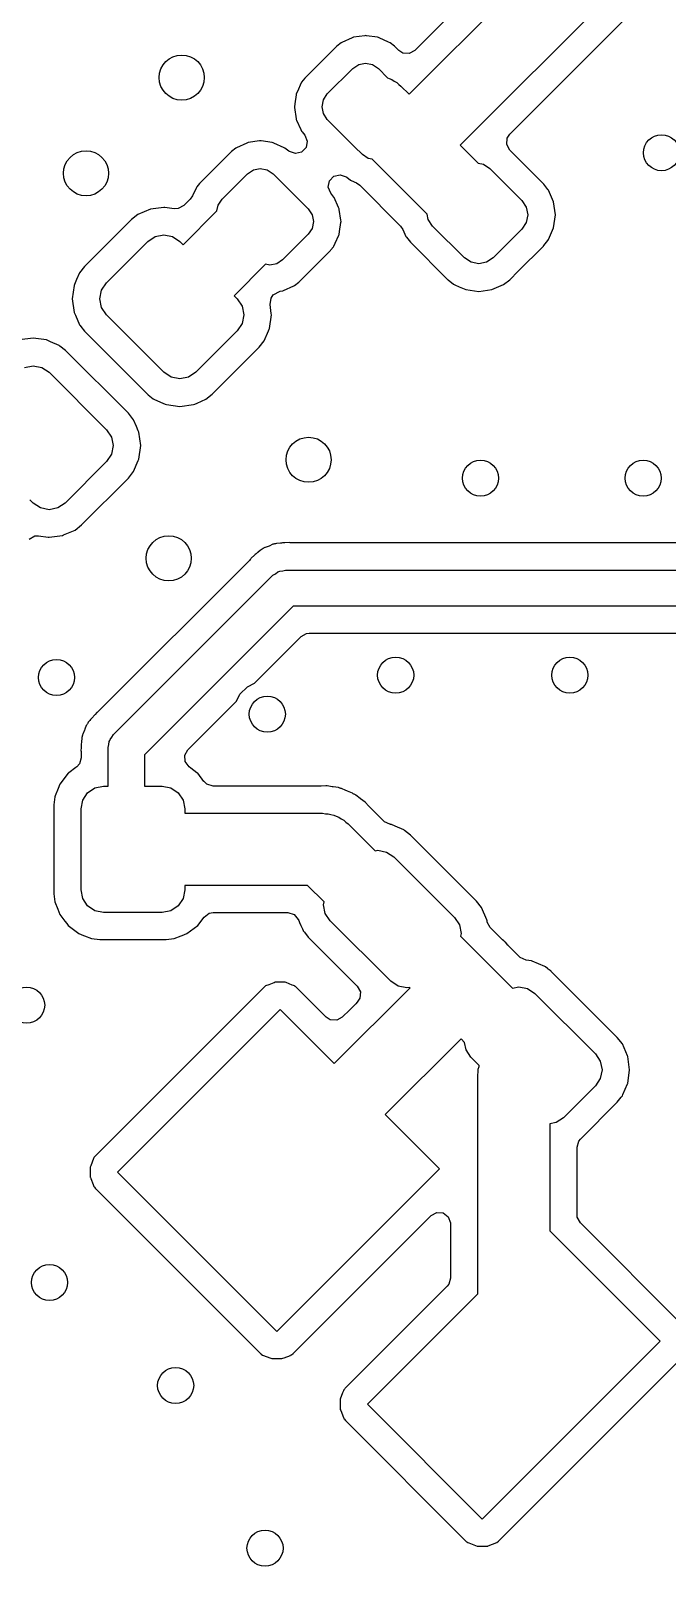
# Model space of a CAD drawing. Extents: x 4.14 to 8.85, y -5.31 to -1.77.
# Drawn here: x 6.29 to 6.567, y -4.407 to -3.737 of the extents above; entities that cross this region are included whole.
import ezdxf

# ---------------------------------------------------------------- set-up
doc = ezdxf.new("R2010")
doc.units = 0
doc.header["$MEASUREMENT"] = 0
doc.layers.add('BLACK', color=7, linetype='CONTINUOUS')

msp = doc.modelspace()

# ---------------------------------------------------------------- linework, layer by layer
at = {"layer": 'BLACK', "linetype": 'CONTINUOUS'}
for p, q in [((6.45492, -3.7645), (6.5465, -3.67293)), ((6.51602, -3.68668), (6.45732, -3.74537)), ((6.56024, -3.70373), (6.4772, -3.78677)), ((6.53353, -3.74717), (6.56625, -3.71445)), ((6.43553, -3.73895), (6.43064, -3.73965)), ((6.43588, -3.7389), (6.43553, -3.73895)), ((6.43623, -3.73895), (6.43588, -3.7389)), ((6.44112, -3.73965), (6.43623, -3.73895)), ((6.42326, -3.74356), (6.40949, -3.75733)), ((6.42515, -3.74204), (6.42326, -3.74356)), ((6.42544, -3.74191), (6.42515, -3.74204)), ((6.42997, -3.73985), (6.42544, -3.74191)), ((6.42544, -3.74191), (6.42544, -3.74191)), ((6.43029, -3.7397), (6.42997, -3.73985)), ((6.42997, -3.73985), (6.42997, -3.73985)), ((6.43064, -3.73965), (6.43029, -3.7397)), ((6.43064, -3.73965), (6.43064, -3.73965)), ((6.44147, -3.7397), (6.44112, -3.73965)), ((6.44112, -3.73965), (6.44112, -3.73965)), ((6.44179, -3.73985), (6.44147, -3.7397)), ((6.44583, -3.74169), (6.44179, -3.73985)), ((6.44179, -3.73985), (6.44179, -3.73985)), ((6.4466, -3.74204), (6.44583, -3.74169)), ((6.44849, -3.74356), (6.4466, -3.74204)), ((6.45031, -3.74537), (6.44849, -3.74356)), ((6.45208, -3.74651), (6.45031, -3.74537)), ((6.45732, -3.74537), (6.45487, -3.74671)), ((6.43031, -3.75324), (6.43287, -3.75153)), ((6.43287, -3.75153), (6.43588, -3.75094)), ((6.43588, -3.75094), (6.43889, -3.75153)), ((6.43889, -3.75153), (6.44145, -3.75324)), ((6.45487, -3.74671), (6.45208, -3.74651)), ((6.49883, -3.78188), (6.53353, -3.74717)), ((6.40797, -3.75922), (6.40784, -3.7595)), ((6.40865, -3.75837), (6.40797, -3.75922)), ((6.40941, -3.75744), (6.40865, -3.75837)), ((6.40949, -3.75733), (6.40941, -3.75744)), ((6.40941, -3.75744), (6.40941, -3.75744)), ((6.41918, -3.76438), (6.43031, -3.75324)), ((6.44145, -3.75324), (6.44548, -3.75728)), ((6.44548, -3.75728), (6.44615, -3.75762)), ((6.44615, -3.75762), (6.44733, -3.758)), ((6.44733, -3.758), (6.44834, -3.75873)), ((6.44834, -3.75873), (6.44944, -3.75929)), ((6.44944, -3.75929), (6.45032, -3.76017)), ((6.40559, -3.76471), (6.40502, -3.7687)), ((6.40564, -3.76436), (6.40559, -3.76471)), ((6.40559, -3.76471), (6.40559, -3.76471)), ((6.40615, -3.76322), (6.40564, -3.76436)), ((6.40784, -3.7595), (6.40615, -3.76322)), ((6.40784, -3.7595), (6.40784, -3.7595)), ((6.41747, -3.76693), (6.41918, -3.76438)), ((6.45032, -3.76017), (6.45132, -3.7609)), ((6.45132, -3.7609), (6.45492, -3.7645)), ((6.40502, -3.7687), (6.40484, -3.76995)), ((6.40484, -3.76995), (6.40489, -3.77029)), ((6.40489, -3.77029), (6.40558, -3.77517)), ((6.41687, -3.76995), (6.41747, -3.76693)), ((6.41747, -3.77296), (6.41687, -3.76995)), ((6.40558, -3.77517), (6.40564, -3.77553)), ((6.40564, -3.77553), (6.40578, -3.77585)), ((6.40578, -3.77585), (6.40578, -3.77585)), ((6.40578, -3.77585), (6.40763, -3.77991)), ((6.41918, -3.77551), (6.41747, -3.77296)), ((6.42683, -3.78317), (6.41918, -3.77551)), ((6.38404, -3.78578), (6.3795, -3.78784)), ((6.38436, -3.78564), (6.38404, -3.78578)), ((6.38404, -3.78578), (6.38404, -3.78578)), ((6.38471, -3.78559), (6.38436, -3.78564)), ((6.3896, -3.78489), (6.38471, -3.78559)), ((6.38471, -3.78559), (6.38471, -3.78559)), ((6.38995, -3.78484), (6.3896, -3.78489)), ((6.3903, -3.78489), (6.38995, -3.78484)), ((6.39518, -3.78559), (6.3903, -3.78489)), ((6.39553, -3.78564), (6.39518, -3.78559)), ((6.39518, -3.78559), (6.39518, -3.78559)), ((6.39585, -3.78578), (6.39553, -3.78564)), ((6.40039, -3.78784), (6.39585, -3.78578)), ((6.39585, -3.78578), (6.39585, -3.78578)), ((6.40763, -3.77991), (6.40797, -3.78067)), ((6.40797, -3.78067), (6.40817, -3.78091)), ((6.40817, -3.78091), (6.40932, -3.78234)), ((6.40932, -3.78234), (6.41038, -3.78493)), ((6.41038, -3.78493), (6.40988, -3.78768)), ((6.43104, -3.78738), (6.42683, -3.78317)), ((6.42683, -3.78317), (6.42683, -3.78317)), ((6.49749, -3.78644), (6.49769, -3.78365)), ((6.49769, -3.78365), (6.49883, -3.78188)), ((6.37733, -3.78949), (6.36356, -3.80326)), ((6.37922, -3.78797), (6.37733, -3.78949)), ((6.3795, -3.78784), (6.37922, -3.78797)), ((6.3795, -3.78784), (6.3795, -3.78784)), ((6.40067, -3.78797), (6.40039, -3.78784)), ((6.40234, -3.78932), (6.40067, -3.78797)), ((6.40262, -3.78952), (6.40234, -3.78932)), ((6.40527, -3.79041), (6.40262, -3.78952)), ((6.40798, -3.78972), (6.40527, -3.79041)), ((6.40988, -3.78768), (6.40798, -3.78972)), ((6.43449, -3.79082), (6.43104, -3.78738)), ((6.43104, -3.78738), (6.43104, -3.78738)), ((6.43704, -3.79253), (6.43449, -3.79082)), ((6.43875, -3.79287), (6.43704, -3.79253)), ((6.4772, -3.78677), (6.48498, -3.79456)), ((6.49883, -3.78889), (6.49749, -3.78644)), ((6.51356, -3.80363), (6.49883, -3.78889)), ((6.37324, -3.81031), (6.38438, -3.79918)), ((6.38438, -3.79918), (6.38693, -3.79747)), ((6.38693, -3.79747), (6.38995, -3.79687)), ((6.38995, -3.79687), (6.39296, -3.79747)), ((6.39296, -3.79747), (6.39551, -3.79918)), ((6.39551, -3.79918), (6.41082, -3.81449)), ((6.46271, -3.81683), (6.43875, -3.79287)), ((6.48498, -3.79456), (6.48727, -3.79502)), ((6.48727, -3.79502), (6.49014, -3.79694)), ((6.49014, -3.79694), (6.50406, -3.81086)), ((6.36191, -3.80544), (6.36035, -3.80886)), ((6.36204, -3.80515), (6.36191, -3.80544)), ((6.36191, -3.80544), (6.36191, -3.80544)), ((6.36225, -3.80489), (6.36204, -3.80515)), ((6.36347, -3.80337), (6.36225, -3.80489)), ((6.36356, -3.80326), (6.36347, -3.80337)), ((6.36347, -3.80337), (6.36347, -3.80337)), ((6.41962, -3.80507), (6.42012, -3.80232)), ((6.42068, -3.80766), (6.41962, -3.80507)), ((6.42012, -3.80232), (6.42202, -3.80028)), ((6.42202, -3.80028), (6.42473, -3.79959)), ((6.42473, -3.79959), (6.42738, -3.80048)), ((6.42738, -3.80048), (6.42766, -3.80068)), ((6.42766, -3.80068), (6.42933, -3.80203)), ((6.42933, -3.80203), (6.42961, -3.80216)), ((6.42961, -3.80216), (6.42961, -3.80216)), ((6.42961, -3.80216), (6.4319, -3.80319)), ((6.4319, -3.80319), (6.43335, -3.8042)), ((6.43335, -3.8042), (6.45114, -3.82199)), ((6.51366, -3.80375), (6.51356, -3.80363)), ((6.51544, -3.80602), (6.51366, -3.80375)), ((6.51366, -3.80375), (6.51366, -3.80375)), ((6.51566, -3.8063), (6.51544, -3.80602)), ((6.35935, -3.81031), (6.35661, -3.81305)), ((6.36035, -3.80886), (6.35935, -3.81031)), ((6.37104, -3.81535), (6.37153, -3.81287)), ((6.37153, -3.81287), (6.37324, -3.81031)), ((6.42165, -3.80886), (6.42068, -3.80766)), ((6.42203, -3.80933), (6.42165, -3.80886)), ((6.42216, -3.80961), (6.42203, -3.80933)), ((6.42411, -3.81391), (6.42216, -3.80961)), ((6.42216, -3.80961), (6.42216, -3.80961)), ((6.50406, -3.81086), (6.50598, -3.81373)), ((6.51791, -3.8115), (6.51566, -3.8063)), ((6.51868, -3.81712), (6.51791, -3.8115)), ((6.33376, -3.8192), (6.31328, -3.83968)), ((6.33656, -3.817), (6.33376, -3.8192)), ((6.34201, -3.81465), (6.33656, -3.817)), ((6.34789, -3.81384), (6.34201, -3.81465)), ((6.34822, -3.81389), (6.34789, -3.81384)), ((6.35242, -3.81446), (6.34822, -3.81389)), ((6.34822, -3.81389), (6.34822, -3.81389)), ((6.35415, -3.81439), (6.35242, -3.81446)), ((6.35661, -3.81305), (6.35415, -3.81439)), ((6.35624, -3.83015), (6.37104, -3.81535)), ((6.41082, -3.81449), (6.41253, -3.81704)), ((6.41253, -3.81704), (6.41313, -3.82005)), ((6.42436, -3.81447), (6.42411, -3.81391)), ((6.42441, -3.81482), (6.42436, -3.81447)), ((6.42508, -3.81949), (6.42441, -3.81482)), ((6.42441, -3.81482), (6.42441, -3.81482)), ((6.42516, -3.82005), (6.42508, -3.81949)), ((6.46317, -3.81912), (6.46271, -3.81683)), ((6.46509, -3.82199), (6.46317, -3.81912)), ((6.50598, -3.81373), (6.50666, -3.81712)), ((6.50666, -3.81712), (6.50598, -3.82051)), ((6.51791, -3.82274), (6.51868, -3.81712)), ((6.34412, -3.82662), (6.34789, -3.82587)), ((6.34789, -3.82587), (6.35166, -3.82662)), ((6.41082, -3.82562), (6.39969, -3.83676)), ((6.41253, -3.82307), (6.41082, -3.82562)), ((6.41313, -3.82005), (6.41253, -3.82307)), ((6.4226, -3.82952), (6.42422, -3.82596)), ((6.42422, -3.82596), (6.42436, -3.82564)), ((6.42422, -3.82596), (6.42422, -3.82596)), ((6.42436, -3.82564), (6.42454, -3.82444)), ((6.42454, -3.82444), (6.42511, -3.8204)), ((6.42511, -3.8204), (6.42516, -3.82005)), ((6.45114, -3.82199), (6.45218, -3.82353)), ((6.45218, -3.82353), (6.45349, -3.82655)), ((6.47901, -3.83591), (6.46509, -3.82199)), ((6.50406, -3.82338), (6.49153, -3.83591)), ((6.50598, -3.82051), (6.50406, -3.82338)), ((6.51566, -3.82794), (6.51791, -3.82274)), ((6.32283, -3.84685), (6.34093, -3.82876)), ((6.34093, -3.82876), (6.34412, -3.82662)), ((6.35166, -3.82662), (6.35485, -3.82876)), ((6.35485, -3.82876), (6.35624, -3.83015)), ((6.40674, -3.84644), (6.42051, -3.83267)), ((6.42051, -3.83267), (6.42073, -3.8324)), ((6.42073, -3.8324), (6.42183, -3.83102)), ((6.42183, -3.83102), (6.42203, -3.83078)), ((6.42183, -3.83102), (6.42183, -3.83102)), ((6.42203, -3.83078), (6.4226, -3.82952)), ((6.45349, -3.82655), (6.45369, -3.8268)), ((6.45369, -3.8268), (6.45369, -3.8268)), ((6.45369, -3.8268), (6.45549, -3.8291)), ((6.45549, -3.8291), (6.45559, -3.82922)), ((6.45559, -3.82922), (6.47178, -3.84541)), ((6.50248, -3.84169), (6.51346, -3.83072)), ((6.51346, -3.83072), (6.51356, -3.83061)), ((6.51356, -3.83061), (6.51366, -3.8305)), ((6.51366, -3.8305), (6.51534, -3.82835)), ((6.51366, -3.8305), (6.51366, -3.8305)), ((6.51534, -3.82835), (6.51566, -3.82794)), ((6.31328, -3.83968), (6.31108, -3.84248)), ((6.39224, -3.83869), (6.37851, -3.85242)), ((6.39412, -3.83906), (6.39224, -3.83869)), ((6.39713, -3.83847), (6.39412, -3.83906)), ((6.39969, -3.83676), (6.39713, -3.83847)), ((6.48188, -3.83783), (6.47901, -3.83591)), ((6.48527, -3.83851), (6.48188, -3.83783)), ((6.48866, -3.83783), (6.48527, -3.83851)), ((6.49153, -3.83591), (6.48866, -3.83783)), ((6.30982, -3.84539), (6.30889, -3.84753)), ((6.31108, -3.84248), (6.30982, -3.84539)), ((6.40485, -3.84796), (6.40674, -3.84644)), ((6.47178, -3.84541), (6.4719, -3.84551)), ((6.4719, -3.84551), (6.4742, -3.84731)), ((6.49609, -3.84751), (6.49876, -3.84541)), ((6.49876, -3.84541), (6.50248, -3.84169)), ((6.30872, -3.84793), (6.30792, -3.85381)), ((6.30889, -3.84753), (6.30872, -3.84793)), ((6.31995, -3.85381), (6.3207, -3.85005)), ((6.3207, -3.85005), (6.32283, -3.84685)), ((6.37851, -3.85242), (6.3799, -3.85381)), ((6.39462, -3.85347), (6.39561, -3.85206)), ((6.39561, -3.85206), (6.39581, -3.85186)), ((6.39581, -3.85186), (6.39826, -3.85052)), ((6.39826, -3.85052), (6.39861, -3.85046)), ((6.39861, -3.85046), (6.39971, -3.8503)), ((6.39971, -3.8503), (6.40003, -3.85015)), ((6.40003, -3.85015), (6.40456, -3.84809)), ((6.40456, -3.84809), (6.40485, -3.84796)), ((6.40456, -3.84809), (6.40456, -3.84809)), ((6.4742, -3.84731), (6.4742, -3.84731)), ((6.4742, -3.84731), (6.47445, -3.84751)), ((6.47445, -3.84751), (6.47475, -3.84764)), ((6.47475, -3.84764), (6.47475, -3.84764)), ((6.47475, -3.84764), (6.47672, -3.84849)), ((6.47672, -3.84849), (6.47966, -3.84976)), ((6.47966, -3.84976), (6.48527, -3.85053)), ((6.48527, -3.85053), (6.49089, -3.84976)), ((6.49089, -3.84976), (6.49609, -3.84751)), ((6.30792, -3.85381), (6.30872, -3.8597)), ((6.30872, -3.8597), (6.30886, -3.86001)), ((6.3207, -3.85758), (6.31995, -3.85381)), ((6.32283, -3.86077), (6.3207, -3.85758)), ((6.3799, -3.85381), (6.38204, -3.85701)), ((6.38204, -3.85701), (6.38279, -3.86077)), ((6.3942, -3.85624), (6.39462, -3.85347)), ((6.39475, -3.86024), (6.3942, -3.85624)), ((6.30886, -3.86001), (6.30886, -3.86001)), ((6.30886, -3.86001), (6.30927, -3.86095)), ((6.30927, -3.86095), (6.31108, -3.86515)), ((6.31108, -3.86515), (6.31128, -3.8654)), ((6.31128, -3.8654), (6.31128, -3.8654)), ((6.31128, -3.8654), (6.31159, -3.86579)), ((6.31159, -3.86579), (6.31328, -3.86795)), ((6.34789, -3.88583), (6.32283, -3.86077)), ((6.38204, -3.86454), (6.3799, -3.86773)), ((6.38279, -3.86077), (6.38204, -3.86454)), ((6.39402, -3.86665), (6.39482, -3.86077)), ((6.39482, -3.86077), (6.39475, -3.86024)), ((6.29082, -3.87091), (6.28494, -3.87172)), ((6.2967, -3.87172), (6.29082, -3.87091)), ((6.29701, -3.87185), (6.2967, -3.87172)), ((6.29844, -3.87247), (6.29701, -3.87185)), ((6.29701, -3.87185), (6.29701, -3.87185)), ((6.30215, -3.87407), (6.29844, -3.87247)), ((6.31328, -3.86795), (6.34071, -3.89538)), ((6.3799, -3.86773), (6.36181, -3.88583)), ((6.38946, -3.87491), (6.39166, -3.8721)), ((6.39166, -3.8721), (6.39358, -3.86766)), ((6.39358, -3.86766), (6.39388, -3.86697)), ((6.39388, -3.86697), (6.39402, -3.86665)), ((6.39388, -3.86697), (6.39388, -3.86697)), ((6.3024, -3.87427), (6.30215, -3.87407)), ((6.30255, -3.87439), (6.3024, -3.87427)), ((6.3024, -3.87427), (6.3024, -3.87427)), ((6.30495, -3.87627), (6.30255, -3.87439)), ((6.33239, -3.90371), (6.30495, -3.87627)), ((6.36898, -3.89538), (6.38946, -3.87491)), ((6.28705, -3.88369), (6.29082, -3.88294)), ((6.29082, -3.88294), (6.29459, -3.88369)), ((6.29459, -3.88369), (6.29778, -3.88583)), ((6.29778, -3.88583), (6.32283, -3.91088)), ((6.35108, -3.88796), (6.34789, -3.88583)), ((6.36181, -3.88583), (6.35862, -3.88796)), ((6.35485, -3.88871), (6.35108, -3.88796)), ((6.35862, -3.88796), (6.35485, -3.88871)), ((6.34071, -3.89538), (6.34106, -3.89565)), ((6.34106, -3.89565), (6.34327, -3.89738)), ((6.34327, -3.89738), (6.34352, -3.89758)), ((6.34352, -3.89758), (6.34647, -3.89886)), ((6.34647, -3.89886), (6.34837, -3.89968)), ((6.34837, -3.89968), (6.34897, -3.89994)), ((6.34897, -3.89994), (6.35485, -3.90074)), ((6.35485, -3.90074), (6.36073, -3.89994)), ((6.36073, -3.89994), (6.36133, -3.89968)), ((6.36133, -3.89968), (6.36237, -3.89923)), ((6.36237, -3.89923), (6.36618, -3.89758)), ((6.36618, -3.89758), (6.36898, -3.89538)), ((6.33459, -3.90651), (6.33239, -3.90371)), ((6.3359, -3.90954), (6.33459, -3.90651)), ((6.32283, -3.91088), (6.32497, -3.91407)), ((6.33669, -3.91136), (6.3359, -3.90954)), ((6.33695, -3.91196), (6.33669, -3.91136)), ((6.33775, -3.91784), (6.33695, -3.91196)), ((6.32497, -3.91407), (6.32572, -3.91784)), ((6.32572, -3.91784), (6.32497, -3.92161)), ((6.33695, -3.92372), (6.33775, -3.91784)), ((6.32283, -3.9248), (6.30474, -3.9429)), ((6.32497, -3.92161), (6.32283, -3.9248)), ((6.33459, -3.92917), (6.33668, -3.92434)), ((6.33668, -3.92434), (6.33681, -3.92404)), ((6.33681, -3.92403), (6.33695, -3.92372)), ((6.33681, -3.92404), (6.33681, -3.92403)), ((6.31191, -3.95245), (6.33239, -3.93198)), ((6.33239, -3.93198), (6.33459, -3.92917)), ((6.29082, -3.9429), (6.28943, -3.9415)), ((6.29401, -3.94503), (6.29082, -3.9429)), ((6.29778, -3.94578), (6.29401, -3.94503)), ((6.30155, -3.94503), (6.29778, -3.94578)), ((6.30474, -3.9429), (6.30155, -3.94503)), ((6.30911, -3.95465), (6.31191, -3.95245)), ((6.28906, -3.9586), (6.29152, -3.95726)), ((6.29152, -3.95726), (6.29324, -3.95719)), ((6.29324, -3.95719), (6.29744, -3.95777)), ((6.29744, -3.95777), (6.29744, -3.95777)), ((6.29744, -3.95777), (6.29778, -3.95781)), ((6.29778, -3.95781), (6.30366, -3.95701)), ((6.30366, -3.95701), (6.3041, -3.95682)), ((6.3041, -3.95682), (6.3063, -3.95587)), ((6.3063, -3.95587), (6.30911, -3.95465)), ((6.39919, -3.96035), (6.39879, -3.96039)), ((6.39922, -3.96035), (6.39919, -3.96035)), ((6.39959, -3.9603), (6.39922, -3.96035)), ((6.39922, -3.96035), (6.39922, -3.96035)), ((6.40021, -3.9603), (6.39959, -3.9603)), ((6.40052, -3.96029), (6.40021, -3.9603)), ((6.40058, -3.96028), (6.40052, -3.96029)), ((6.4026, -3.96016), (6.40058, -3.96028)), ((6.403, -3.96025), (6.4026, -3.96016)), ((6.40334, -3.96028), (6.403, -3.96025)), ((6.40373, -3.96029), (6.40334, -3.96028)), ((6.40376, -3.9603), (6.40373, -3.96029)), ((6.65239, -3.9603), (6.40376, -3.9603)), ((6.386, -3.96691), (6.38581, -3.96721)), ((6.38746, -3.96565), (6.386, -3.96691)), ((6.38773, -3.9654), (6.38746, -3.96565)), ((6.38815, -3.96498), (6.38773, -3.9654)), ((6.38857, -3.96467), (6.38815, -3.96498)), ((6.38889, -3.96442), (6.38857, -3.96467)), ((6.39001, -3.96346), (6.38889, -3.96442)), ((6.39027, -3.96323), (6.39001, -3.96346)), ((6.39001, -3.96346), (6.39001, -3.96346)), ((6.3906, -3.96308), (6.39027, -3.96323)), ((6.39072, -3.963), (6.3906, -3.96308)), ((6.39124, -3.9627), (6.39072, -3.963)), ((6.39137, -3.96263), (6.39124, -3.9627)), ((6.39165, -3.96242), (6.39137, -3.96263)), ((6.39199, -3.9623), (6.39165, -3.96242)), ((6.39205, -3.96228), (6.39199, -3.9623)), ((6.39199, -3.9623), (6.39199, -3.9623)), ((6.39334, -3.96181), (6.39205, -3.96228)), ((6.39205, -3.96228), (6.39205, -3.96228)), ((6.39338, -3.9618), (6.39334, -3.96181)), ((6.39334, -3.96181), (6.39334, -3.96181)), ((6.39374, -3.96165), (6.39338, -3.9618)), ((6.39541, -3.96089), (6.39374, -3.96165)), ((6.39576, -3.96084), (6.39541, -3.96089)), ((6.39583, -3.96083), (6.39576, -3.96084)), ((6.39576, -3.96084), (6.39576, -3.96084)), ((6.39613, -3.96075), (6.39583, -3.96083)), ((6.39626, -3.96071), (6.39613, -3.96075)), ((6.39657, -3.96065), (6.39626, -3.96071)), ((6.39696, -3.96051), (6.39657, -3.96065)), ((6.39875, -3.9604), (6.39696, -3.96051)), ((6.39876, -3.9604), (6.39875, -3.9604)), ((6.39879, -3.96039), (6.39876, -3.9604)), ((6.38522, -3.96791), (6.31952, -4.03361)), ((6.38557, -3.96748), (6.38522, -3.96791)), ((6.38581, -3.96721), (6.38557, -3.96748)), ((6.38557, -3.96748), (6.38557, -3.96748)), ((6.39544, -3.97442), (6.39656, -3.97372)), ((6.39656, -3.97372), (6.39759, -3.9729)), ((6.39759, -3.9729), (6.39803, -3.9728)), ((6.39803, -3.9728), (6.39841, -3.97256)), ((6.39841, -3.97256), (6.39972, -3.97242)), ((6.39972, -3.97242), (6.401, -3.97213)), ((6.401, -3.97213), (6.65501, -3.97213)), ((6.32593, -4.04393), (6.39544, -3.97442)), ((6.40426, -3.98787), (6.33937, -4.05276)), ((6.65174, -3.98787), (6.40426, -3.98787)), ((6.40771, -4.00116), (6.41016, -3.99982)), ((6.41016, -3.99982), (6.41122, -3.9997)), ((6.41122, -3.9997), (6.64478, -3.9997)), ((6.38736, -4.02151), (6.40771, -4.00116)), ((6.37951, -4.02936), (6.38106, -4.02632)), ((6.38106, -4.02632), (6.38432, -4.02306)), ((6.38432, -4.02306), (6.38736, -4.02151)), ((6.31917, -4.03392), (6.3189, -4.03415)), ((6.31952, -4.03361), (6.31915, -4.03391)), ((6.31915, -4.03391), (6.31917, -4.03392)), ((6.35836, -4.05051), (6.37951, -4.02936)), ((6.31404, -4.03994), (6.31343, -4.04155)), ((6.31425, -4.03966), (6.31404, -4.03994)), ((6.31429, -4.03961), (6.31425, -4.03966)), ((6.31444, -4.03933), (6.31429, -4.03961)), ((6.31451, -4.03921), (6.31444, -4.03933)), ((6.31468, -4.03895), (6.31451, -4.03921)), ((6.31486, -4.03857), (6.31468, -4.03895)), ((6.31551, -4.03783), (6.31486, -4.03857)), ((6.31588, -4.03741), (6.31551, -4.03783)), ((6.31607, -4.0372), (6.31588, -4.03741)), ((6.31632, -4.03689), (6.31607, -4.0372)), ((6.31635, -4.03686), (6.31632, -4.03689)), ((6.31657, -4.03657), (6.31635, -4.03686)), ((6.31635, -4.03686), (6.31635, -4.03686)), ((6.31701, -4.03613), (6.31657, -4.03657)), ((6.31722, -4.0359), (6.31701, -4.03613)), ((6.31786, -4.03518), (6.31722, -4.0359)), ((6.3186, -4.03434), (6.31786, -4.03518)), ((6.31865, -4.0343), (6.3186, -4.03434)), ((6.3189, -4.03415), (6.31865, -4.0343)), ((6.31188, -4.04745), (6.3118, -4.04796)), ((6.31192, -4.04705), (6.31188, -4.04745)), ((6.31203, -4.04556), (6.31192, -4.04705)), ((6.31206, -4.04523), (6.31203, -4.04556)), ((6.3122, -4.04483), (6.31206, -4.04523)), ((6.31227, -4.04453), (6.3122, -4.04483)), ((6.31231, -4.04439), (6.31227, -4.04453)), ((6.3124, -4.04409), (6.31231, -4.04439)), ((6.31246, -4.04368), (6.3124, -4.04409)), ((6.31323, -4.04205), (6.31246, -4.04368)), ((6.31324, -4.04202), (6.31323, -4.04205)), ((6.31323, -4.04205), (6.31323, -4.04205)), ((6.3134, -4.04165), (6.31324, -4.04202)), ((6.31343, -4.04155), (6.3134, -4.04165)), ((6.32392, -4.0482), (6.32407, -4.0469)), ((6.32407, -4.0469), (6.32431, -4.04651)), ((6.32431, -4.04651), (6.32441, -4.04607)), ((6.32441, -4.04607), (6.32523, -4.04505)), ((6.32523, -4.04505), (6.32593, -4.04393)), ((6.3118, -4.05402), (6.31101, -4.0567)), ((6.31173, -4.04965), (6.31164, -4.05085)), ((6.31164, -4.05085), (6.31173, -4.05126)), ((6.31178, -4.04893), (6.31173, -4.04965)), ((6.31173, -4.05126), (6.31175, -4.05168)), ((6.31175, -4.05168), (6.31175, -4.05168)), ((6.31175, -4.05168), (6.3118, -4.05211)), ((6.3118, -4.04856), (6.31178, -4.04893)), ((6.3118, -4.04796), (6.3118, -4.04856)), ((6.3118, -4.05211), (6.3118, -4.05402)), ((6.32363, -4.04949), (6.32392, -4.0482)), ((6.32363, -4.06644), (6.32363, -4.04949)), ((6.33937, -4.05276), (6.33937, -4.06644)), ((6.35703, -4.05293), (6.35836, -4.05051)), ((6.35721, -4.05572), (6.35703, -4.05293)), ((6.30609, -4.06081), (6.3025, -4.06554)), ((6.30636, -4.06061), (6.30609, -4.06081)), ((6.30948, -4.05824), (6.30636, -4.06061)), ((6.30983, -4.05797), (6.30948, -4.05824)), ((6.30948, -4.05824), (6.30948, -4.05824)), ((6.31101, -4.0567), (6.30983, -4.05797)), ((6.35887, -4.05797), (6.35721, -4.05572)), ((6.35969, -4.05859), (6.35887, -4.05797)), ((6.3623, -4.06057), (6.35969, -4.05859)), ((6.36235, -4.06061), (6.3623, -4.06057)), ((6.3623, -4.06057), (6.3623, -4.06057)), ((6.36262, -4.06081), (6.36235, -4.06061)), ((6.36235, -4.06061), (6.36235, -4.06061)), ((6.36535, -4.06441), (6.36262, -4.06081)), ((6.30177, -4.0674), (6.30046, -4.07069)), ((6.3025, -4.06554), (6.30177, -4.0674)), ((6.3146, -4.06932), (6.31779, -4.06719)), ((6.31779, -4.06719), (6.32156, -4.06644)), ((6.32156, -4.06644), (6.32363, -4.06644)), ((6.33937, -4.06644), (6.34715, -4.06644)), ((6.34715, -4.06644), (6.35092, -4.06719)), ((6.35092, -4.06719), (6.35411, -4.06932)), ((6.36539, -4.06446), (6.36535, -4.06441)), ((6.36666, -4.06563), (6.36539, -4.06446)), ((6.36934, -4.06642), (6.36666, -4.06563)), ((6.41615, -4.06642), (6.36934, -4.06642)), ((6.41643, -4.06641), (6.41615, -4.06642)), ((6.41656, -4.06641), (6.41643, -4.06641)), ((6.4185, -4.06629), (6.41656, -4.06641)), ((6.41885, -4.06627), (6.4185, -4.06629)), ((6.41914, -4.06633), (6.41885, -4.06627)), ((6.42129, -4.06673), (6.41914, -4.06633)), ((6.42155, -4.06677), (6.42129, -4.06673)), ((6.42157, -4.06677), (6.42155, -4.06677)), ((6.42173, -4.06679), (6.42157, -4.06677)), ((6.42157, -4.06677), (6.42157, -4.06677)), ((6.42402, -4.06709), (6.42173, -4.06679)), ((6.42429, -4.0672), (6.42402, -4.06709)), ((6.42434, -4.06722), (6.42429, -4.0672)), ((6.42429, -4.0672), (6.42429, -4.0672)), ((6.42466, -4.0673), (6.42434, -4.06722)), ((6.42475, -4.06733), (6.42466, -4.0673)), ((6.42507, -4.06743), (6.42475, -4.06733)), ((6.42541, -4.06749), (6.42507, -4.06743)), ((6.42725, -4.06832), (6.42541, -4.06749)), ((6.30031, -4.07107), (6.29989, -4.0746)), ((6.30046, -4.07069), (6.30031, -4.07107)), ((6.31172, -4.07628), (6.31247, -4.07252)), ((6.31247, -4.07252), (6.3146, -4.06932)), ((6.35411, -4.06932), (6.35624, -4.07252)), ((6.35624, -4.07252), (6.35699, -4.07628)), ((6.42766, -4.0685), (6.42725, -4.06832)), ((6.42768, -4.06851), (6.42766, -4.0685)), ((6.42792, -4.06861), (6.42768, -4.06851)), ((6.43023, -4.06952), (6.42792, -4.06861)), ((6.43052, -4.06972), (6.43023, -4.06952)), ((6.43082, -4.06988), (6.43052, -4.06972)), ((6.43089, -4.06992), (6.43082, -4.06988)), ((6.43118, -4.07009), (6.43089, -4.06992)), ((6.43123, -4.07011), (6.43118, -4.07009)), ((6.4315, -4.07024), (6.43123, -4.07011)), ((6.43163, -4.07034), (6.4315, -4.07024)), ((6.43344, -4.07176), (6.43163, -4.07034)), ((6.43345, -4.07177), (6.43344, -4.07176)), ((6.43344, -4.07176), (6.43344, -4.07176)), ((6.43366, -4.07193), (6.43345, -4.07177)), ((6.4357, -4.07335), (6.43366, -4.07193)), ((6.43589, -4.07358), (6.4357, -4.07335)), ((6.43717, -4.07505), (6.43589, -4.07358)), ((6.29989, -4.0746), (6.29989, -4.1134)), ((6.31172, -4.11172), (6.31172, -4.07628)), ((6.35699, -4.07628), (6.35699, -4.07825)), ((6.35699, -4.07825), (6.41711, -4.07825)), ((6.41711, -4.07825), (6.41833, -4.07845)), ((6.41833, -4.07845), (6.41957, -4.07845)), ((6.41957, -4.07845), (6.42075, -4.07883)), ((6.42075, -4.07883), (6.42197, -4.07902)), ((6.42197, -4.07902), (6.42308, -4.07959)), ((6.42308, -4.07959), (6.42426, -4.07997)), ((6.42426, -4.07997), (6.42526, -4.0807)), ((6.42526, -4.0807), (6.42636, -4.08126)), ((6.4374, -4.0753), (6.43717, -4.07505)), ((6.44382, -4.08172), (6.4374, -4.0753)), ((6.42636, -4.08126), (6.42724, -4.08214)), ((6.42724, -4.08214), (6.42824, -4.08286)), ((6.42824, -4.08286), (6.44005, -4.09467)), ((6.44411, -4.08198), (6.44382, -4.08172)), ((6.4464, -4.08301), (6.44411, -4.08198)), ((6.44639, -4.08303), (6.4464, -4.08301)), ((6.44656, -4.08308), (6.44639, -4.08303)), ((6.44666, -4.08312), (6.44656, -4.08308)), ((6.44717, -4.08319), (6.44666, -4.08312)), ((6.44748, -4.08333), (6.44717, -4.08319)), ((6.44844, -4.08374), (6.44748, -4.08333)), ((6.44748, -4.08333), (6.44748, -4.08333)), ((6.44876, -4.08388), (6.44844, -4.08374)), ((6.45262, -4.08555), (6.44876, -4.08388)), ((6.45287, -4.08575), (6.45262, -4.08555)), ((6.45542, -4.08775), (6.45287, -4.08575)), ((6.45287, -4.08575), (6.45287, -4.08575)), ((6.48425, -4.11658), (6.45542, -4.08775)), ((6.44005, -4.09467), (6.44129, -4.09442)), ((6.44129, -4.09442), (6.44506, -4.09517)), ((6.44506, -4.09517), (6.44825, -4.0973)), ((6.44825, -4.0973), (6.4747, -4.12375)), ((6.29989, -4.1134), (6.30031, -4.11693)), ((6.31247, -4.11548), (6.31172, -4.11172)), ((6.35699, -4.11172), (6.35624, -4.11548)), ((6.41058, -4.10975), (6.35699, -4.10975)), ((6.35699, -4.10975), (6.35699, -4.11172)), ((6.41777, -4.11694), (6.41058, -4.10975)), ((6.30031, -4.11693), (6.30156, -4.12008)), ((6.30156, -4.12008), (6.3025, -4.12246)), ((6.3146, -4.11868), (6.31247, -4.11548)), ((6.31779, -4.12081), (6.3146, -4.11868)), ((6.32156, -4.12156), (6.31779, -4.12081)), ((6.35092, -4.12081), (6.34715, -4.12156)), ((6.35411, -4.11868), (6.35092, -4.12081)), ((6.35624, -4.11548), (6.35411, -4.11868)), ((6.41753, -4.11818), (6.41777, -4.11694)), ((6.41828, -4.12195), (6.41753, -4.11818)), ((6.48645, -4.11938), (6.48425, -4.11658)), ((6.48881, -4.12483), (6.48645, -4.11938)), ((6.3025, -4.12246), (6.30464, -4.12528)), ((6.30464, -4.12528), (6.30549, -4.1264)), ((6.30549, -4.1264), (6.30585, -4.12687)), ((6.30585, -4.12687), (6.30609, -4.12719)), ((6.30609, -4.12719), (6.31082, -4.13078)), ((6.34715, -4.12156), (6.32156, -4.12156)), ((6.35789, -4.13078), (6.36262, -4.12719)), ((6.36262, -4.12719), (6.36539, -4.12354)), ((6.36539, -4.12354), (6.36763, -4.12188)), ((6.36763, -4.12188), (6.36934, -4.12158)), ((6.36934, -4.12158), (6.40196, -4.12158)), ((6.40196, -4.12158), (6.40465, -4.12237)), ((6.40465, -4.12237), (6.40652, -4.12457)), ((6.40652, -4.12457), (6.40675, -4.12511)), ((6.40675, -4.12511), (6.40675, -4.12512)), ((6.40675, -4.12512), (6.40708, -4.12588)), ((6.40708, -4.12588), (6.40765, -4.12718)), ((6.40765, -4.12718), (6.40833, -4.12876)), ((6.42041, -4.12514), (6.41828, -4.12195)), ((6.44686, -4.15159), (6.42041, -4.12514)), ((6.4747, -4.12375), (6.47683, -4.12694)), ((6.47683, -4.12694), (6.47758, -4.13071)), ((6.48886, -4.1252), (6.48881, -4.12483)), ((6.48888, -4.12534), (6.48886, -4.1252)), ((6.48895, -4.12572), (6.48888, -4.12534)), ((6.49028, -4.12818), (6.48895, -4.12572)), ((6.31082, -4.13078), (6.31281, -4.13156)), ((6.31281, -4.13156), (6.31331, -4.13176)), ((6.31331, -4.13176), (6.31634, -4.13296)), ((6.31634, -4.13296), (6.31988, -4.13339)), ((6.31988, -4.13339), (6.34883, -4.13339)), ((6.34883, -4.13339), (6.35237, -4.13296)), ((6.35237, -4.13296), (6.35539, -4.13176)), ((6.35539, -4.13176), (6.3559, -4.13156)), ((6.3559, -4.13156), (6.35789, -4.13078)), ((6.40833, -4.12876), (6.40861, -4.12941)), ((6.40861, -4.12941), (6.40866, -4.12952)), ((6.40866, -4.12952), (6.40885, -4.12977)), ((6.40885, -4.12977), (6.40885, -4.12977)), ((6.40885, -4.12977), (6.40916, -4.13016)), ((6.40916, -4.13016), (6.41085, -4.13232)), ((6.41085, -4.13232), (6.43226, -4.15372)), ((6.47758, -4.13071), (6.47733, -4.13195)), ((6.47733, -4.13195), (6.49991, -4.15454)), ((6.49556, -4.13345), (6.49028, -4.12818)), ((6.49621, -4.134), (6.49556, -4.13345)), ((6.49628, -4.13404), (6.49621, -4.134)), ((6.49664, -4.1343), (6.49628, -4.13404)), ((6.49628, -4.13404), (6.49628, -4.13404)), ((6.49687, -4.13457), (6.49664, -4.1343)), ((6.49795, -4.1358), (6.49687, -4.13457)), ((6.49801, -4.13587), (6.49795, -4.1358)), ((6.49812, -4.136), (6.49801, -4.13587)), ((6.49835, -4.13624), (6.49812, -4.136)), ((6.50308, -4.14097), (6.49835, -4.13624)), ((6.50336, -4.14123), (6.50308, -4.14097)), ((6.50591, -4.14237), (6.50336, -4.14123)), ((6.50822, -4.14269), (6.50591, -4.14237)), ((6.50862, -4.14275), (6.50822, -4.14269)), ((6.50822, -4.14269), (6.50822, -4.14269)), ((6.51407, -4.1451), (6.50862, -4.14275)), ((6.51432, -4.1453), (6.51407, -4.1451)), ((6.51528, -4.14605), (6.51432, -4.1453)), ((6.51432, -4.1453), (6.51432, -4.1453)), ((6.51559, -4.14629), (6.51528, -4.14605)), ((6.51679, -4.14724), (6.51559, -4.14629)), ((6.51687, -4.1473), (6.51679, -4.14724)), ((6.5457, -4.17613), (6.51687, -4.1473)), ((6.39145, -4.15424), (6.31797, -4.22772)), ((6.39224, -4.15361), (6.39145, -4.15424)), ((6.39361, -4.15308), (6.39224, -4.15361)), ((6.39585, -4.15222), (6.39361, -4.15308)), ((6.39593, -4.15219), (6.39585, -4.15222)), ((6.39585, -4.15222), (6.39585, -4.15222)), ((6.39635, -4.15202), (6.39593, -4.15219)), ((6.39593, -4.15219), (6.39593, -4.15219)), ((6.39857, -4.15202), (6.39635, -4.15202)), ((6.39948, -4.15202), (6.39857, -4.15202)), ((6.40076, -4.15202), (6.39948, -4.15202)), ((6.40119, -4.15218), (6.40076, -4.15202)), ((6.40388, -4.15322), (6.40119, -4.15218)), ((6.40119, -4.15218), (6.40119, -4.15218)), ((6.40447, -4.15344), (6.40388, -4.15322)), ((6.40488, -4.1536), (6.40447, -4.15344)), ((6.40497, -4.15368), (6.40488, -4.1536)), ((6.40522, -4.15387), (6.40497, -4.15368)), ((6.40529, -4.15393), (6.40522, -4.15387)), ((6.40522, -4.15387), (6.40522, -4.15387)), ((6.40558, -4.15415), (6.40529, -4.15393)), ((6.40569, -4.15424), (6.40558, -4.15415)), ((6.41872, -4.16727), (6.40569, -4.15424)), ((6.42222, -4.18751), (6.45528, -4.15445)), ((6.43226, -4.15372), (6.4336, -4.15618)), ((6.45005, -4.15372), (6.44686, -4.15159)), ((6.45382, -4.15447), (6.45005, -4.15372)), ((6.45506, -4.15423), (6.45382, -4.15447)), ((6.45528, -4.15445), (6.45506, -4.15423)), ((6.49991, -4.15454), (6.50274, -4.15397)), ((6.50274, -4.15397), (6.5065, -4.15472)), ((6.43162, -4.16138), (6.42898, -4.16402)), ((6.43226, -4.16074), (6.43162, -4.16138)), ((6.43162, -4.16138), (6.43162, -4.16138)), ((6.4334, -4.15896), (6.43226, -4.16074)), ((6.4336, -4.15618), (6.4334, -4.15896)), ((6.5065, -4.15472), (6.5097, -4.15686)), ((6.5097, -4.15686), (6.53614, -4.1833)), ((6.32758, -4.23485), (6.39857, -4.16385)), ((6.39857, -4.16385), (6.42222, -4.18751)), ((6.42049, -4.16841), (6.41872, -4.16727)), ((6.42573, -4.16727), (6.42328, -4.16861)), ((6.42898, -4.16402), (6.42573, -4.16727)), ((6.42328, -4.16861), (6.42049, -4.16841)), ((6.47755, -4.17672), (6.44449, -4.20978)), ((6.47907, -4.17824), (6.47755, -4.17672)), ((6.47972, -4.1815), (6.47907, -4.17824)), ((6.5479, -4.17893), (6.5457, -4.17613)), ((6.55017, -4.18418), (6.5479, -4.17893)), ((6.48186, -4.1847), (6.47972, -4.1815)), ((6.48545, -4.18829), (6.48186, -4.1847)), ((6.53614, -4.1833), (6.53828, -4.1865)), ((6.53828, -4.1865), (6.53903, -4.19026)), ((6.55025, -4.18438), (6.55017, -4.18418)), ((6.55106, -4.19026), (6.55025, -4.18438)), ((6.48479, -4.19246), (6.48499, -4.19123)), ((6.48479, -4.28803), (6.48479, -4.19246)), ((6.48499, -4.19), (6.48537, -4.18882)), ((6.48499, -4.19123), (6.48499, -4.19)), ((6.48537, -4.18882), (6.48545, -4.18829)), ((6.53828, -4.19403), (6.53614, -4.19722)), ((6.53903, -4.19026), (6.53828, -4.19403)), ((6.55025, -4.19615), (6.55106, -4.19026)), ((6.53614, -4.19722), (6.52222, -4.21114)), ((6.5477, -4.20185), (6.5479, -4.2016)), ((6.5479, -4.2016), (6.54814, -4.20102)), ((6.54814, -4.20102), (6.55019, -4.19629)), ((6.55019, -4.19629), (6.55025, -4.19615)), ((6.52957, -4.22052), (6.5457, -4.2044)), ((6.5457, -4.2044), (6.54745, -4.20217)), ((6.54745, -4.20217), (6.5477, -4.20185)), ((6.5477, -4.20185), (6.5477, -4.20185)), ((6.44449, -4.20978), (6.46815, -4.23343)), ((6.51903, -4.21328), (6.51629, -4.21382)), ((6.51629, -4.21382), (6.51629, -4.26047)), ((6.52222, -4.21114), (6.51903, -4.21328)), ((6.52812, -4.22403), (6.52891, -4.22135)), ((6.52891, -4.22135), (6.52957, -4.22052)), ((6.31797, -4.22772), (6.31732, -4.22854)), ((6.52812, -4.25351), (6.52812, -4.22403)), ((6.31584, -4.23238), (6.31574, -4.23265)), ((6.31574, -4.23265), (6.31574, -4.23319)), ((6.31574, -4.23319), (6.31574, -4.23622)), ((6.31594, -4.23213), (6.31584, -4.23238)), ((6.31719, -4.22889), (6.31594, -4.23213)), ((6.31731, -4.22857), (6.31719, -4.22889)), ((6.31732, -4.22854), (6.31731, -4.22857)), ((6.39715, -4.30442), (6.32758, -4.23485)), ((6.46815, -4.23343), (6.39715, -4.30442)), ((6.31574, -4.23622), (6.31574, -4.2366)), ((6.31574, -4.2366), (6.31574, -4.23706)), ((6.31574, -4.23706), (6.31582, -4.23724)), ((6.31582, -4.23724), (6.31594, -4.23756)), ((6.31594, -4.23756), (6.31594, -4.23756)), ((6.31594, -4.23756), (6.31596, -4.23761)), ((6.31596, -4.23761), (6.31699, -4.24027)), ((6.31699, -4.24027), (6.31734, -4.24117)), ((6.31734, -4.24117), (6.31757, -4.24146)), ((6.31757, -4.24146), (6.31786, -4.24184)), ((6.31786, -4.24184), (6.31795, -4.24194)), ((6.31795, -4.24194), (6.31797, -4.24197)), ((6.31797, -4.24197), (6.39003, -4.31403)), ((6.40428, -4.31403), (6.46449, -4.25382)), ((6.46449, -4.25382), (6.46695, -4.25248)), ((6.46695, -4.25248), (6.46974, -4.25268)), ((6.46974, -4.25268), (6.47197, -4.25435)), ((6.47197, -4.25435), (6.47295, -4.25697)), ((6.52823, -4.25457), (6.52812, -4.25351)), ((6.52957, -4.25702), (6.52823, -4.25457)), ((6.47295, -4.25697), (6.47296, -4.25732)), ((6.47296, -4.25732), (6.47296, -4.28107)), ((6.51629, -4.26047), (6.56443, -4.30861)), ((6.57404, -4.30149), (6.52957, -4.25702)), ((6.47296, -4.28107), (6.47218, -4.28376)), ((6.47151, -4.28458), (6.42704, -4.32905)), ((6.43665, -4.33617), (6.48479, -4.28803)), ((6.47218, -4.28376), (6.47151, -4.28458)), ((6.56443, -4.30861), (6.48676, -4.38628)), ((6.39003, -4.31403), (6.39043, -4.31435)), ((6.39043, -4.31435), (6.39049, -4.31439)), ((6.39049, -4.31439), (6.39085, -4.31468)), ((6.39085, -4.31468), (6.39453, -4.31609)), ((6.4004, -4.31586), (6.40307, -4.31482)), ((6.40307, -4.31482), (6.40313, -4.3148)), ((6.40313, -4.3148), (6.40348, -4.31466)), ((6.40313, -4.3148), (6.40313, -4.3148)), ((6.40348, -4.31466), (6.40428, -4.31403)), ((6.39453, -4.31609), (6.39453, -4.31609)), ((6.39453, -4.31609), (6.39496, -4.31626)), ((6.39496, -4.31626), (6.39624, -4.31626)), ((6.39624, -4.31626), (6.39716, -4.31626)), ((6.39716, -4.31626), (6.39937, -4.31626)), ((6.39937, -4.31626), (6.3998, -4.31609)), ((6.3998, -4.31609), (6.4004, -4.31586)), ((6.3998, -4.31609), (6.3998, -4.31609)), ((6.49388, -4.39589), (6.57404, -4.31573)), ((6.42587, -4.33124), (6.42482, -4.33398)), ((6.42482, -4.33398), (6.42482, -4.33475)), ((6.42482, -4.33475), (6.42482, -4.33755)), ((6.42624, -4.33028), (6.42587, -4.33124)), ((6.4264, -4.32986), (6.42624, -4.33028)), ((6.42624, -4.33028), (6.42624, -4.33028)), ((6.42675, -4.32943), (6.4264, -4.32986)), ((6.42695, -4.32916), (6.42675, -4.32943)), ((6.42704, -4.32905), (6.42695, -4.32916)), ((6.42695, -4.32916), (6.42695, -4.32916)), ((6.42482, -4.33755), (6.42482, -4.33839)), ((6.42482, -4.33839), (6.42502, -4.33889)), ((6.42502, -4.33889), (6.42502, -4.33889)), ((6.42502, -4.33889), (6.42617, -4.34188)), ((6.42617, -4.34188), (6.42641, -4.3425)), ((6.48676, -4.38628), (6.43665, -4.33617)), ((6.42641, -4.3425), (6.42648, -4.34259)), ((6.42648, -4.34259), (6.42704, -4.34329)), ((6.42704, -4.34329), (6.47964, -4.39589)), ((6.47964, -4.39589), (6.47977, -4.396)), ((6.49309, -4.39652), (6.49388, -4.39589)), ((6.47977, -4.396), (6.48011, -4.39626)), ((6.48011, -4.39626), (6.48011, -4.39626)), ((6.48011, -4.39626), (6.48045, -4.39653)), ((6.48045, -4.39653), (6.48087, -4.39669)), ((6.48087, -4.39669), (6.48087, -4.39669)), ((6.48087, -4.39669), (6.48167, -4.397)), ((6.48167, -4.397), (6.48457, -4.39812)), ((6.48457, -4.39812), (6.48675, -4.39811)), ((6.48675, -4.39811), (6.48843, -4.39811)), ((6.48843, -4.39811), (6.48898, -4.39811)), ((6.48898, -4.39811), (6.48918, -4.39803)), ((6.48918, -4.39803), (6.4894, -4.39795)), ((6.4894, -4.39795), (6.49309, -4.39652)), ((6.4894, -4.39795), (6.4894, -4.39795))]:
    msp.add_line(p, q, dxfattribs=at)
at = {"layer": 'BLACK'}
for centre, radius in [((6.35567, -3.75722), 0.00984), ((6.565, -3.79), 0.00787), ((6.31391, -3.79898), 0.00984), ((6.411, -3.924), 0.00984), ((6.486, -3.932), 0.00787), ((6.557, -3.932), 0.00787), ((6.35, -3.967), 0.00984), ((6.301, -4.019), 0.00787), ((6.449, -4.018), 0.00787), ((6.525, -4.018), 0.00787), ((6.393, -4.035), 0.00787), ((6.288, -4.162), 0.00787), ((6.298, -4.283), 0.00787), ((6.353, -4.328), 0.00787), ((6.392, -4.399), 0.00787)]:
    msp.add_circle(centre, radius, dxfattribs=at)

doc.saveas('drawing.dxf')
